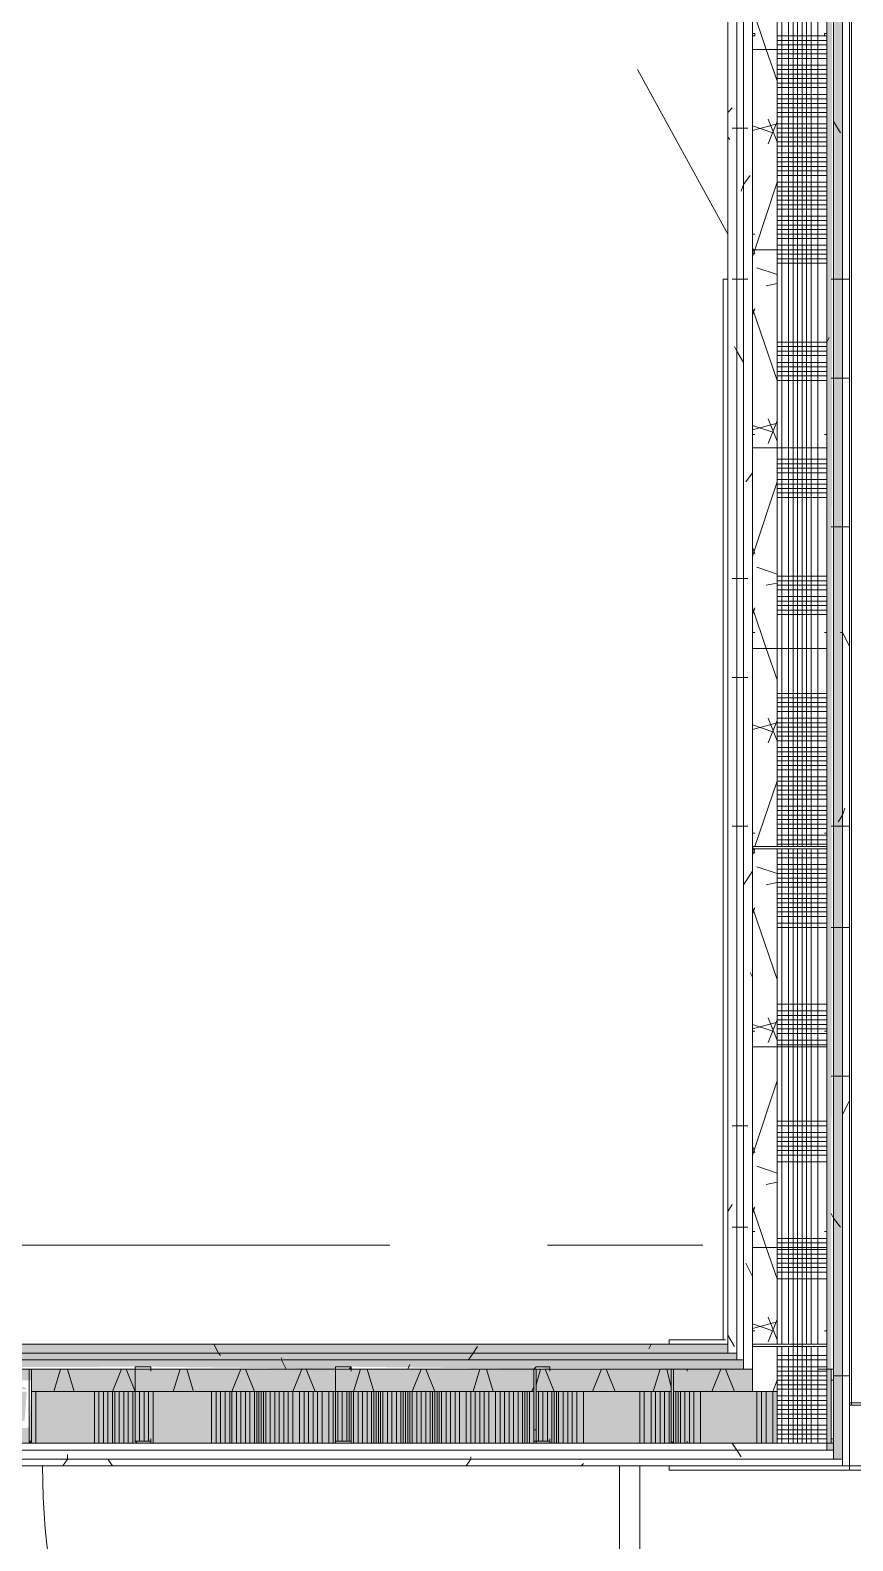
# Model space of a CAD drawing. Header units: metres. Extents: x -2 to 237, y -8 to 52.
# Drawn here: x 42.29 to 43.962, y 22.396 to 25.469 of the extents above; entities that cross this region are included whole.
import ezdxf

# ---------------------------------------------------------------- set-up
doc = ezdxf.new("R2010")
doc.units = ezdxf.units.M
doc.layers.add('PDF_Geometry', color=7, linetype='Continuous', lineweight=0, true_color=0xaaaaaa)
doc.layers.add('PDF_Solid Fills', color=7, linetype='Continuous', lineweight=0, true_color=0xffffff)

msp = doc.modelspace()

# ---------------------------------------------------------------- hatches: boundary and pattern name
at = {"layer": 'PDF_Solid Fills', "lineweight": 0, "transparency": 33554559}
for points in [[(43.928, 31.0886), (43.9234, 22.5851), (43.9234, 22.5622), (43.9417, 22.5622), (43.9417, 31.0886)], [(43.9234, 22.5805), (43.9234, 22.5989), (43.9188, 22.6034), (43.9234, 31.0657), (43.9097, 31.0657), (43.9097, 22.5805)], [(43.7585, 22.6996), (43.7585, 22.7454), (39.8595, 22.7454), (39.8595, 22.6996), (42.2832, 22.7042), (42.2786, 22.7088), (42.2374, 22.7088), (42.2374, 22.7226), (42.2924, 22.7226), (42.2924, 22.6996)], [(43.7585, 22.6996), (43.7585, 22.7454), (39.8595, 22.7454), (39.8595, 22.6996), (42.2832, 22.7042), (42.2786, 22.7088), (42.2374, 22.7088), (42.2374, 22.7226), (42.2924, 22.7226), (42.2924, 22.6996), (43.5935, 22.7042), (43.5981, 22.7042)], [(40.4733, 22.7455), (42.5077, 22.75), (42.5352, 22.75), (42.9101, 22.7455), (42.9109, 22.7455), (42.9109, 22.75), (42.9429, 22.75), (43.3178, 22.7455), (43.3186, 22.7455), (43.3186, 22.75), (43.3462, 22.75), (43.7393, 22.7455), (43.7402, 22.7455), (43.7402, 22.7638), (40.4689, 22.7638), (40.4689, 22.7455)], [(42.2786, 22.6401), (42.2832, 22.6996), (39.8595, 22.6996), (39.8595, 22.5943), (43.8089, 22.5943), (43.8089, 22.6996), (42.2924, 22.6996), (42.2878, 22.6263), (42.2374, 22.6217), (42.2374, 22.6355)], [(42.2786, 22.6401), (42.2832, 22.6996), (39.8595, 22.6996), (39.8595, 22.5943), (39.869, 22.5943), (42.5077, 22.5989), (42.5352, 22.5989), (43.8044, 22.5943), (43.8089, 22.5943), (43.8089, 22.6996), (42.2924, 22.6996), (42.2878, 22.6263), (42.2374, 22.6217), (42.2374, 22.6355)]]:
    msp.add_hatch(color=256, dxfattribs=at).paths.add_polyline_path(points)
h = msp.add_hatch(color=256, dxfattribs=at)
h.paths.add_polyline_path([(40.2811, 22.7775), (40.2811, 22.7958), (39.8595, 22.7958), (39.8595, 22.7775)])
h.paths.add_polyline_path([(40.4964, 22.7958), (40.4964, 22.7775), (43.7081, 22.7775), (43.7081, 22.7958)])
h = msp.add_hatch(color=256, dxfattribs=at)
h.paths.add_polyline_path([(40.2993, 22.7638), (40.2993, 22.7775), (39.8595, 22.7775), (39.8595, 22.7638)])
h.paths.add_polyline_path([(40.4826, 22.7638), (43.7264, 22.7638), (43.7264, 22.7775), (40.4826, 22.7775)])
h = msp.add_hatch(color=256, dxfattribs=at)
h.paths.add_polyline_path([(40.3131, 22.7455), (40.3131, 22.7638), (39.8595, 22.7638), (39.8595, 22.7455)])
h.paths.add_polyline_path([(40.4689, 22.7638), (40.4689, 22.7455), (40.4733, 22.7455), (42.5077, 22.75), (42.5352, 22.75), (42.9101, 22.7455), (42.9109, 22.7455), (42.9109, 22.75), (42.9429, 22.75), (43.7385, 22.7455), (43.7401, 22.7455), (43.7401, 22.7638)])
h = msp.add_hatch(color=256, dxfattribs=at)
h.paths.add_polyline_path([(43.3186, 22.75), (43.3461, 22.7455), (43.3461, 22.75)])
h.paths.add_polyline_path([(43.3461, 22.5989), (43.3186, 22.5989), (43.3461, 22.5943)])
h.paths.add_polyline_path([(43.3186, 22.7088), (43.314, 22.7088), (43.314, 22.5989)])

# ---------------------------------------------------------------- linework, layer by layer
at = {"layer": 'PDF_Geometry', "lineweight": 0}
for points in [[(39.8595, 22.5485), (43.7081, 22.5485), (43.9555, 22.5485), (43.9555, 31.0886), (43.9601, 31.0886), (43.9601, 32.5547), (43.9601, 32.738), (43.5248, 32.738), (43.5248, 32.5547), (43.7722, 32.5547), (43.7722, 31.0886), (43.7081, 31.0886), (43.4973, 31.0886), (43.4973, 30.8916), (43.7081, 30.8916), (43.7081, 22.7958), (40.5147, 22.7958), (40.5147, 25.5448), (40.3131, 25.5448), (40.2673, 25.5448)], [(42.2648, 22.5485), (43.5889, 22.5485), (43.9555, 22.5485), (43.9555, 31.0657), (43.9555, 31.0886), (43.9555, 27.6936), (43.9555, 31.0886), (43.9555, 27.6936), (43.9555, 31.0886), (43.9555, 32.5547), (43.9555, 32.7197), (43.9555, 32.7334), (43.9555, 32.738), (43.9601, 32.738), (43.9601, 32.7334), (43.9555, 32.7334), (43.5248, 32.7334), (42.8146, 32.7334), (42.8146, 32.7197)], [(43.5248, 32.7197), (43.5248, 32.7059), (43.7768, 32.7059), (43.928, 32.7059), (43.928, 32.6555), (43.928, 32.5547), (43.928, 32.0828), (43.928, 32.7059), (43.9418, 32.7059), (43.9418, 31.0886), (43.928, 31.0886), (43.9418, 31.0886), (43.9418, 31.0657), (43.9418, 22.5622), (43.9234, 22.5622), (43.7081, 22.5622), (39.8595, 22.5622)], [(43.5248, 32.6555), (43.5248, 32.7059), (42.8146, 32.7059), (42.8146, 32.7197), (43.5248, 32.7197), (43.7768, 32.7197), (43.9418, 32.7197), (43.9418, 32.7059), (43.9418, 32.5547), (43.9418, 31.0886), (43.9418, 22.5622), (43.9234, 22.5622), (43.9234, 31.0519), (43.9234, 22.5805), (43.9097, 22.5805), (43.7081, 22.5805), (39.8595, 22.5805)], [(43.7768, 31.0886), (43.4973, 31.0886), (43.4973, 31.0657), (43.7722, 31.0657), (43.9097, 31.0657), (43.9097, 31.084), (43.9097, 31.0886), (43.9097, 31.084), (43.9097, 22.7454), (43.9097, 22.5943), (43.9097, 22.5805), (43.9234, 22.5805), (43.9234, 31.0519)], [(43.9555, 22.5485), (43.9555, 31.0886), (43.9555, 22.5485)], [(43.8776, 31.0657), (43.9097, 31.0657), (43.9097, 22.7454), (43.9097, 22.5943), (43.8089, 22.5943), (43.7081, 22.5943), (39.8595, 22.5943)], [(43.8089, 22.7913), (43.8089, 22.5943), (43.9097, 22.5943), (43.9097, 22.7454), (43.9097, 31.0657)], [(43.7585, 30.9878), (43.7585, 22.6996), (43.8089, 22.6996), (43.8089, 22.7913), (43.8089, 22.6996), (43.7585, 22.6996), (43.7081, 22.6996), (43.5981, 22.6996), (43.7585, 22.6996), (43.7585, 22.7454), (39.8595, 22.7454)], [(43.7402, 30.9236), (43.7402, 22.7638), (43.7264, 22.7638), (43.7081, 22.7638), (40.4826, 22.7638), (40.4826, 22.7775), (40.4826, 22.7958), (40.4826, 25.5448), (40.4826, 30.8916)], [(43.7585, 22.7454), (43.7585, 30.9374)], [(43.7264, 30.9054), (43.7264, 22.7775), (43.7081, 22.7775), (40.4964, 22.7775), (40.4964, 22.7958), (40.4964, 25.5448), (40.4964, 30.8916)], [(43.7081, 22.7958), (43.7081, 30.8916)], [(43.7081, 30.8916), (43.7081, 22.7958), (43.7081, 30.8916)], [(43.9601, 22.6721), (43.9601, 27.5928), (43.9601, 22.6721), (43.9601, 27.5928), (43.9601, 22.6721), (44.629, 22.6721), (43.9555, 22.6721), (44.629, 22.6721), (44.6336, 22.6721), (44.6336, 22.6767), (43.9555, 22.6767)], [(43.8089, 25.8335), (43.8089, 25.4303), (43.8089, 25.0225), (43.8089, 24.6193), (43.8089, 24.2115), (43.8089, 23.8084)], [(43.7081, 25.0546), (43.5248, 25.3891)], [(43.699, 24.963), (43.699, 22.805)], [(43.7081, 24.963), (43.7081, 22.7958), (43.7081, 24.963), (43.7036, 24.963), (43.699, 24.963), (43.7036, 24.963), (43.7081, 24.963), (43.7081, 22.7958)], [(43.699, 22.805), (43.699, 24.963)], [(43.7081, 22.7958), (43.7081, 24.963)], [(43.8089, 23.8038), (43.8089, 23.4006), (43.8089, 22.9929), (43.8089, 22.7958)], [(39.8595, 22.5943), (39.7679, 22.5943), (39.7679, 22.7454), (39.7679, 23.2815), (39.9512, 23.2815), (39.8595, 23.2815), (39.8595, 23.1899), (39.8595, 22.5485), (39.7495, 22.5485), (39.7495, 23.2998), (39.7541, 23.2998), (39.7541, 22.5485), (39.7679, 22.5485), (39.7679, 22.5943), (39.7679, 22.7454), (39.7679, 23.2998), (39.7541, 23.2998), (39.7541, 22.5485), (39.7495, 22.5485), (39.8595, 22.5485), (43.9555, 22.5485), (39.8595, 22.5485), (43.7081, 22.5485)], [(52.5644, 22.6721), (52.5644, 22.5485), (53.0867, 22.5485), (53.0867, 22.5622), (53.0684, 22.5622), (53.0867, 22.5622), (53.0867, 22.6538), (53.0867, 22.6721), (53.0867, 22.5485), (52.4086, 22.5485), (43.9555, 22.5485), (43.9555, 22.6721), (48.9083, 22.6721), (48.9083, 23.3227), (48.9083, 22.6721), (48.9083, 23.3227), (48.9083, 22.6721), (49.0136, 22.6721)], [(43.0209, 22.9975), (41.7517, 22.9975)], [(43.6577, 22.9975), (43.3416, 22.9975)], [(43.5889, 22.805), (43.5889, 22.805)], [(43.5889, 22.8004), (43.5889, 22.805)], [(43.5889, 22.805), (43.699, 22.805)], [(43.5889, 22.805), (43.5889, 22.805)], [(43.5889, 22.805), (43.699, 22.805)], [(43.5889, 22.805), (43.5889, 22.8004)], [(40.5102, 22.7958), (43.7081, 22.7958)], [(43.7081, 22.7958), (40.5102, 22.7958), (43.7081, 22.7958)], [(42.2648, 22.7958), (43.5889, 22.7958)], [(43.5889, 22.8004), (43.5889, 22.7958)], [(43.5889, 22.8004), (43.5889, 22.7958)], [(43.7081, 22.7958), (43.5889, 22.7958)], [(43.5889, 22.7958), (43.5889, 22.7958)], [(43.5889, 22.7958), (43.7081, 22.7958)], [(43.5889, 22.7958), (43.5889, 22.7958)], [(43.5889, 22.7958), (43.7081, 22.7958)], [(43.5889, 22.7958), (43.5889, 22.7958)], [(43.7081, 22.7958), (43.5889, 22.7958)], [(43.5889, 22.7958), (43.7081, 22.7958)], [(43.7081, 22.7958), (43.5889, 22.7958)], [(43.5889, 22.7958), (43.5889, 22.7958)], [(43.5889, 22.7958), (43.7081, 22.7958)], [(43.5889, 22.7958), (43.5889, 22.7958)], [(43.5889, 22.7958), (43.7081, 22.7958)], [(43.5889, 22.7958), (43.5889, 22.7958)], [(43.7081, 22.7958), (43.7081, 22.7958)], [(40.4643, 22.7454), (43.7081, 22.7454)], [(42.9109, 22.7454), (42.9109, 22.7454)], [(43.3186, 22.7454), (43.3186, 22.7454)], [(43.5981, 22.7454), (43.5981, 22.7454)], [(43.7585, 22.7454), (43.7402, 22.7454), (43.7081, 22.7454)], [(43.9188, 22.7454), (43.9188, 22.7454)], [(42.5352, 22.7409), (42.5352, 22.7409)], [(42.9429, 22.7409), (42.9429, 22.7409)], [(43.3462, 22.7409), (43.3462, 22.7409)], [(43.6256, 22.7409), (43.6256, 22.7409)], [(43.8914, 22.7409), (43.8914, 22.7409)], [(42.1183, 22.6996), (41.715, 22.6996), (41.3073, 22.6996), (40.9041, 22.6996), (40.4964, 22.6996), (40.0932, 22.6996), (39.8595, 22.6996), (39.8595, 22.5943), (43.8089, 22.5943), (43.8089, 22.6996), (43.5981, 22.6996)], [(43.314, 22.6996), (42.9109, 22.6996), (42.5031, 22.6996), (42.2924, 22.6996)], [(43.5935, 22.6996), (43.3186, 22.6996)], [(42.5352, 22.6034), (42.5352, 22.6034)], [(42.9109, 22.5989), (42.9109, 22.5989)], [(42.9429, 22.6034), (42.9429, 22.6034)], [(43.3186, 22.5989), (43.3186, 22.5989)], [(43.3462, 22.6034), (43.3462, 22.6034)], [(43.6256, 22.5989), (43.6256, 22.5989)], [(43.8914, 22.5989), (43.8914, 22.5989)], [(43.5294, 22.0033), (43.5294, 22.5485), (43.4882, 22.5485), (43.4882, 22.0033)], [(43.5889, 22.5485), (43.5889, 22.5393), (43.9555, 22.5393), (43.9555, 22.5485), (43.9418, 22.5485), (43.7081, 22.5485), (43.9418, 22.5485)], [(43.9418, 22.5485), (43.9418, 22.5485)], [(44.6381, 22.5485), (44.6381, 22.5393), (43.9555, 22.5393), (43.9555, 22.5485), (44.6153, 22.5485)], [(43.9555, 22.5485), (43.9555, 22.5485)]]:
    msp.add_lwpolyline(points, dxfattribs=at)
for points in [[(43.9555, 31.0886), (43.9418, 31.0886), (43.9418, 22.5485), (43.9555, 22.5485)], [(43.7402, 22.7638), (43.7402, 30.9236), (43.7264, 30.9236), (43.7264, 22.7638)], [(43.7585, 22.7454), (43.7585, 30.9374), (43.7402, 30.9374), (43.7402, 22.7454)], [(43.7264, 22.7775), (43.7264, 30.9054), (43.7081, 30.9054), (43.7081, 22.7775)], [(43.9555, 22.7088), (43.9555, 27.5928), (43.9555, 22.6721), (43.9555, 27.5928)], [(43.8089, 25.8335), (43.8089, 25.4303), (43.8089, 25.0225), (43.8089, 24.6193), (43.8089, 24.2115), (43.8089, 23.8084), (43.8089, 24.2115), (43.8089, 24.6193), (43.8089, 25.0225), (43.8089, 25.4303)], [(43.7585, 25.4624), (43.7585, 25.4303), (43.9097, 25.4303), (43.9097, 25.4624), (43.9051, 25.4624), (43.9051, 25.4578), (43.9097, 25.4578), (43.9097, 25.4303), (43.7585, 25.4303), (43.7585, 25.4578), (43.7631, 25.4578), (43.7631, 25.4624)], [(43.7585, 25.0546), (43.7585, 25.0271), (43.7585, 25.0225), (43.9097, 25.0225), (43.9097, 25.0271), (43.9097, 25.0546), (43.9051, 25.0546), (43.9097, 25.0546), (43.9097, 25.0271), (43.9097, 25.0225), (43.7585, 25.0225), (43.7585, 25.0271), (43.7585, 25.0546), (43.7631, 25.0546)], [(43.699, 24.963), (43.699, 22.805)], [(43.7081, 24.963), (43.7081, 22.7958), (43.7081, 24.963), (43.7036, 24.963), (43.699, 24.963), (43.7036, 24.963), (43.7081, 24.963), (43.7081, 22.7958)], [(43.7585, 24.6469), (43.7585, 24.6193), (43.9097, 24.6193), (43.9097, 24.6469), (43.9051, 24.6469), (43.9097, 24.6469), (43.9097, 24.6193), (43.7585, 24.6193), (43.7585, 24.6469), (43.7631, 24.6469)], [(43.7585, 24.2437), (43.7585, 24.2115), (43.9097, 24.2115), (43.9097, 24.2437), (43.9051, 24.2437), (43.9097, 24.2437), (43.9097, 24.2115), (43.7585, 24.2115), (43.7585, 24.2437), (43.7631, 24.2437)], [(43.7585, 23.8359), (43.7585, 23.8084), (43.7585, 23.8038), (43.9097, 23.8038), (43.9097, 23.8084), (43.9097, 23.8359), (43.9051, 23.8359), (43.9097, 23.8359), (43.9097, 23.8084), (43.7585, 23.8084), (43.7585, 23.8359), (43.7631, 23.8359)], [(43.8089, 23.8038), (43.8089, 23.4006), (43.8089, 22.9929), (43.8089, 22.7958), (43.8089, 22.9929), (43.8089, 23.4006)], [(43.7585, 23.4327), (43.7585, 23.4006), (43.9097, 23.4006), (43.9097, 23.4327), (43.9051, 23.4327), (43.9097, 23.4327), (43.9097, 23.4006), (43.7585, 23.4006), (43.7585, 23.4327), (43.7631, 23.4327)], [(43.7585, 23.0249), (43.7585, 22.9975), (43.7585, 22.9929), (43.9097, 22.9929), (43.9097, 22.9975), (43.9097, 23.0249), (43.9051, 23.0249), (43.9097, 23.0249), (43.9097, 22.9975), (43.9097, 22.9929), (43.7585, 22.9929), (43.7585, 22.9975), (43.7585, 23.0249), (43.7631, 23.0249)], [(43.5889, 22.805), (43.7036, 22.805), (43.5889, 22.805), (43.5889, 22.8004)], [(43.699, 22.805), (43.5889, 22.805)], [(43.7585, 22.8234), (43.7585, 22.7958), (43.7585, 22.7913), (43.9097, 22.7913), (43.9097, 22.7958), (43.9097, 22.8234), (43.9051, 22.8234), (43.9097, 22.8234), (43.9097, 22.7958), (43.7585, 22.7958), (43.7585, 22.8234), (43.7631, 22.8234)], [(40.4826, 22.7638), (43.7264, 22.7638), (43.7264, 22.7775), (40.4826, 22.7775)], [(40.4964, 22.7775), (43.7081, 22.7775), (43.7081, 22.7958), (40.4964, 22.7958)], [(43.7081, 22.7958), (43.5889, 22.7958)], [(40.4643, 22.7454), (43.7402, 22.7454), (43.7402, 22.7638), (40.4643, 22.7638)], [(42.2603, 22.5943), (42.2878, 22.5943), (42.2924, 22.5989), (42.2924, 22.7454), (42.2878, 22.7454), (42.2603, 22.7454), (42.2603, 22.7409), (42.2603, 22.7454), (42.2878, 22.7454), (42.2878, 22.5989), (42.2878, 22.5943), (42.2603, 22.5943), (42.2603, 22.5989)], [(42.5077, 22.5943), (42.5031, 22.5989), (42.5031, 22.7454), (42.5031, 22.75), (42.5077, 22.75), (42.5352, 22.75), (42.5352, 22.7409), (42.5352, 22.7454), (42.5077, 22.7454), (42.5031, 22.7454), (42.5031, 22.5989), (42.5077, 22.5989), (42.5352, 22.5989), (42.5352, 22.6034), (42.5352, 22.5943)], [(42.9109, 22.5943), (42.9109, 22.5989), (42.9109, 22.7454), (42.9109, 22.75), (42.9429, 22.75), (42.9429, 22.7409), (42.9429, 22.7454), (42.9109, 22.7454), (42.9109, 22.5989), (42.9429, 22.5989), (42.9429, 22.6034), (42.9429, 22.5943)], [(43.3186, 22.5943), (43.3186, 22.5989), (43.314, 22.5989), (43.314, 22.7454), (43.3186, 22.75), (43.3462, 22.75), (43.3462, 22.7409), (43.3462, 22.7454), (43.3186, 22.7454), (43.3186, 22.5989), (43.3462, 22.5989), (43.3462, 22.6034), (43.3462, 22.5943)], [(43.5981, 22.5943), (43.5935, 22.5989), (43.5935, 22.7454), (43.5981, 22.7454), (43.6256, 22.7454), (43.6256, 22.7409), (43.6256, 22.7454), (43.5981, 22.7454), (43.5981, 22.5989), (43.5981, 22.5943), (43.6256, 22.5943)], [(43.8914, 22.7409), (43.8914, 22.7454)], [(43.9188, 22.7454), (43.9234, 22.7454), (43.9234, 22.5989), (43.9234, 22.5943), (43.9188, 22.5943), (43.8914, 22.5943), (43.8914, 22.5989), (43.8914, 22.5943), (43.9188, 22.5943), (43.9188, 22.5989), (43.9188, 22.7454), (43.8914, 22.7454)], [(43.314, 22.6996), (42.9109, 22.6996), (42.5031, 22.6996), (42.2924, 22.6996), (42.5031, 22.6996), (42.9109, 22.6996)], [(43.5935, 22.6996), (43.3186, 22.6996)], [(43.9097, 22.5943), (39.8595, 22.5943), (39.8595, 22.5805), (43.9097, 22.5805)], [(43.6256, 22.5989), (43.6256, 22.5943)], [(39.8595, 22.5622), (43.9234, 22.5622), (43.9234, 22.5805), (39.8595, 22.5805)], [(43.9418, 22.5622), (39.8595, 22.5622), (39.8595, 22.5485), (43.9418, 22.5485)], [(43.5889, 22.5393), (43.5889, 22.5485), (43.9555, 22.5485), (43.9555, 22.5393)]]:
    msp.add_lwpolyline(points, close=True, dxfattribs=at)
at = {"layer": 'PDF_Geometry', "color": 254, "lineweight": 0, "true_color": 0xd4d4d4}
for points in [[(43.841, 23.8084), (43.841, 24.2115), (43.841, 24.6193), (43.841, 25.0225), (43.841, 25.3341), (43.841, 25.4303), (43.841, 25.8335), (43.841, 26.2412), (43.841, 26.6444)], [(43.8501, 23.8084), (43.8501, 24.2115), (43.8501, 24.6193), (43.8501, 25.0225), (43.8501, 25.3341), (43.8501, 25.4303), (43.8501, 25.8335), (43.8501, 26.2412), (43.8501, 26.6444)], [(43.8593, 23.8084), (43.8593, 24.2115), (43.8593, 24.6193), (43.8593, 25.0225), (43.8593, 25.3341), (43.8593, 25.4303), (43.8593, 25.8335), (43.8593, 26.2412), (43.8593, 26.6444)], [(43.8684, 23.8084), (43.8684, 24.2115), (43.8684, 24.6193), (43.8684, 25.0225), (43.8684, 25.3341), (43.8684, 25.4303), (43.8684, 25.8335), (43.8684, 26.2412), (43.8684, 26.6444)], [(43.8776, 23.8084), (43.8776, 24.2115), (43.8776, 24.6193), (43.8776, 25.0225), (43.8776, 25.3341), (43.8776, 25.4303), (43.8776, 25.8335), (43.8776, 26.2412), (43.8776, 26.6444)], [(43.8914, 23.8084), (43.8914, 24.2115), (43.8914, 24.6193), (43.8914, 25.0225), (43.8914, 25.3341), (43.8914, 25.4303), (43.8914, 25.8335), (43.8914, 26.2412), (43.8914, 26.6444)], [(43.8089, 23.8084), (43.8089, 24.2115), (43.8089, 24.6193), (43.8089, 25.0225), (43.8089, 25.3341), (43.8089, 25.4303), (43.8089, 25.8335)], [(43.818, 23.8084), (43.818, 24.2115), (43.818, 24.6193), (43.818, 25.0225), (43.818, 25.3341), (43.818, 25.4303), (43.818, 25.8335)], [(43.8318, 23.8084), (43.8318, 24.2115), (43.8318, 24.6193), (43.8318, 25.0225), (43.8318, 25.3341), (43.8318, 25.4303), (43.8318, 25.8335)], [(43.8089, 25.4578), (43.9097, 25.4578)], [(43.8089, 25.4486), (43.9097, 25.4486)], [(43.8089, 25.4394), (43.9097, 25.4394)], [(43.8089, 25.4303), (43.9097, 25.4303)], [(43.8089, 25.4211), (43.9097, 25.4211)], [(43.8089, 25.4119), (43.9097, 25.4119)], [(43.8089, 25.3982), (43.9097, 25.3982)], [(43.8089, 25.3891), (43.9097, 25.3891)], [(43.8089, 25.3799), (43.9097, 25.3799)], [(43.8089, 25.3707), (43.9097, 25.3707)], [(43.8089, 25.3615), (43.9097, 25.3615)], [(43.8089, 25.3524), (43.9097, 25.3524)], [(43.8089, 25.3387), (43.9097, 25.3387)], [(43.8089, 25.3295), (43.9097, 25.3295)], [(43.8089, 25.3203), (43.9097, 25.3203)], [(43.8089, 25.3111), (43.9097, 25.3111)], [(43.8089, 25.302), (43.9097, 25.302)], [(43.8089, 25.2929), (43.9097, 25.2929)], [(43.8089, 25.2791), (43.9097, 25.2791)], [(43.8089, 25.2699), (43.9097, 25.2699)], [(43.8089, 25.2607), (43.9097, 25.2607)], [(43.8089, 25.2516), (43.9097, 25.2516)], [(43.8089, 25.2424), (43.9097, 25.2424)], [(43.8089, 25.2333), (43.9097, 25.2333)], [(43.8089, 25.2195), (43.9097, 25.2195)], [(43.8089, 25.2104), (43.9097, 25.2104)], [(43.8089, 25.2012), (43.9097, 25.2012)], [(43.8089, 25.1921), (43.9097, 25.1921)], [(43.8089, 25.1829), (43.9097, 25.1829)], [(43.8089, 25.1737), (43.9097, 25.1737)], [(43.8089, 25.16), (43.9097, 25.16)], [(43.8089, 25.1508), (43.9097, 25.1508)], [(43.8089, 25.1416), (43.9097, 25.1416)], [(43.8089, 25.1325), (43.9097, 25.1325)], [(43.8089, 25.1233), (43.9097, 25.1233)], [(43.8089, 25.1142), (43.9097, 25.1142)], [(43.8089, 25.105), (43.9097, 25.105)], [(43.8089, 25.0912), (43.9097, 25.0912)], [(43.8089, 25.0821), (43.9097, 25.0821)], [(43.8089, 25.0729), (43.9097, 25.0729)], [(43.8089, 25.0638), (43.9097, 25.0638)], [(43.8089, 25.0546), (43.9097, 25.0546)], [(43.8089, 25.0454), (43.9097, 25.0454)], [(43.8089, 25.0317), (43.9097, 25.0317)], [(43.8089, 25.0134), (43.9097, 25.0134)], [(43.8089, 25.0042), (43.9097, 25.0042)], [(43.8089, 24.995), (43.9097, 24.995)], [(43.8089, 24.8347), (43.9097, 24.8347)], [(43.8089, 24.8255), (43.9097, 24.8255)], [(43.8089, 24.8163), (43.9097, 24.8163)], [(43.8089, 24.8072), (43.9097, 24.8072)], [(43.8089, 24.7935), (43.9097, 24.7935)], [(43.8089, 24.7843), (43.9097, 24.7843)], [(43.8089, 24.7751), (43.9097, 24.7751)], [(43.8089, 24.7659), (43.9097, 24.7659)], [(43.8089, 24.7568), (43.9097, 24.7568)], [(43.8089, 24.5964), (43.9097, 24.5964)], [(43.8089, 24.5872), (43.9097, 24.5872)], [(43.8089, 24.5781), (43.9097, 24.5781)], [(43.8089, 24.5689), (43.9097, 24.5689)], [(43.8089, 24.5552), (43.9097, 24.5552)], [(43.8089, 24.546), (43.9097, 24.546)], [(43.8089, 24.5368), (43.9097, 24.5368)], [(43.8089, 24.5277), (43.9097, 24.5277)], [(43.8089, 24.5186), (43.9097, 24.5186)], [(43.8089, 24.3582), (43.9097, 24.3582)], [(43.8089, 24.349), (43.9097, 24.349)], [(43.8089, 24.3399), (43.9097, 24.3399)], [(43.8089, 24.3307), (43.9097, 24.3307)], [(43.8089, 24.3169), (43.9097, 24.3169)], [(43.8089, 24.3078), (43.9097, 24.3078)], [(43.8089, 24.2986), (43.9097, 24.2986)], [(43.8089, 24.2895), (43.9097, 24.2895)], [(43.8089, 24.2803), (43.9097, 24.2803)], [(43.8089, 24.1108), (43.9097, 24.1108)], [(43.8089, 24.1017), (43.9097, 24.1017)], [(43.8089, 24.0925), (43.9097, 24.0925)], [(43.8089, 24.0833), (43.9097, 24.0833)], [(43.8089, 24.0695), (43.9097, 24.0695)], [(43.8089, 24.0604), (43.9097, 24.0604)], [(43.8089, 24.0512), (43.9097, 24.0512)], [(43.8089, 24.042), (43.9097, 24.042)], [(43.8089, 24.0329), (43.9097, 24.0329)], [(43.8089, 24.0237), (43.9097, 24.0237)], [(43.8089, 24.01), (43.9097, 24.01)], [(43.8089, 24.0008), (43.9097, 24.0008)], [(43.8089, 23.9916), (43.9097, 23.9916)], [(43.8089, 23.9825), (43.9097, 23.9825)], [(43.8089, 23.9733), (43.9097, 23.9733)], [(43.8089, 23.9642), (43.9097, 23.9642)], [(43.8089, 23.9504), (43.9097, 23.9504)], [(43.8089, 23.9412), (43.9097, 23.9412)], [(43.8089, 23.9321), (43.9097, 23.9321)], [(43.8089, 23.923), (43.9097, 23.923)], [(43.8089, 23.9138), (43.9097, 23.9138)], [(43.8089, 23.9046), (43.9097, 23.9046)], [(43.8089, 23.8908), (43.9097, 23.8908)], [(43.8089, 23.8817), (43.9097, 23.8817)], [(43.8089, 23.8725), (43.9097, 23.8725)], [(43.8089, 23.8634), (43.9097, 23.8634)], [(43.8089, 23.8542), (43.9097, 23.8542)], [(43.8089, 23.845), (43.9097, 23.845)], [(43.8089, 23.8313), (43.9097, 23.8313)], [(43.8089, 23.8222), (43.9097, 23.8222)], [(43.8089, 23.813), (43.9097, 23.813)], [(43.8089, 22.7958), (43.8089, 22.9929), (43.8089, 23.4006), (43.8089, 23.8038), (43.9097, 23.8038)], [(43.8089, 23.7946), (43.9097, 23.7946)], [(43.818, 22.7958), (43.818, 22.9929), (43.818, 23.4006), (43.818, 23.8038)], [(43.8318, 22.7958), (43.8318, 22.9929), (43.8318, 23.4006), (43.8318, 23.8038)], [(43.841, 22.5943), (43.841, 22.7913), (43.841, 22.9929), (43.841, 23.4006), (43.841, 23.8038)], [(43.8501, 22.5943), (43.8501, 22.7913), (43.8501, 22.9929), (43.8501, 23.4006), (43.8501, 23.8038)], [(43.8593, 22.5943), (43.8593, 22.7913), (43.8593, 22.9929), (43.8593, 23.4006), (43.8593, 23.8038)], [(43.8684, 22.7958), (43.8684, 22.9929), (43.8684, 23.4006), (43.8684, 23.8038)], [(43.8776, 22.7958), (43.8776, 22.9929), (43.8776, 23.4006), (43.8776, 23.8038)], [(43.8914, 22.7958), (43.8914, 22.9929), (43.8914, 23.4006), (43.8914, 23.8038)], [(43.8089, 23.7855), (43.9097, 23.7855)], [(43.8089, 23.7717), (43.9097, 23.7717)], [(43.8089, 23.7625), (43.9097, 23.7625)], [(43.8089, 23.7534), (43.9097, 23.7534)], [(43.8089, 23.7443), (43.9097, 23.7443)], [(43.8089, 23.7351), (43.9097, 23.7351)], [(43.8089, 23.7259), (43.9097, 23.7259)], [(43.8089, 23.7121), (43.9097, 23.7121)], [(43.8089, 23.703), (43.9097, 23.703)], [(43.8089, 23.6939), (43.9097, 23.6939)], [(43.8089, 23.6847), (43.9097, 23.6847)], [(43.8089, 23.6755), (43.9097, 23.6755)], [(43.8089, 23.6663), (43.9097, 23.6663)], [(43.8089, 23.6526), (43.9097, 23.6526)], [(43.8089, 23.6435), (43.9097, 23.6435)], [(43.8089, 23.4876), (43.9097, 23.4876)], [(43.8089, 23.4739), (43.9097, 23.4739)], [(43.8089, 23.4648), (43.9097, 23.4648)], [(43.8089, 23.4556), (43.9097, 23.4556)], [(43.8089, 23.4464), (43.9097, 23.4464)], [(43.8089, 23.4372), (43.9097, 23.4372)], [(43.8089, 23.4281), (43.9097, 23.4281)], [(43.8089, 23.4144), (43.9097, 23.4144)], [(43.8089, 23.4052), (43.9097, 23.4052)], [(43.8089, 23.2494), (43.9097, 23.2494)], [(43.8089, 23.2403), (43.9097, 23.2403)], [(43.8089, 23.2265), (43.9097, 23.2265)], [(43.8089, 23.2173), (43.9097, 23.2173)], [(43.8089, 23.2082), (43.9097, 23.2082)], [(43.8089, 23.199), (43.9097, 23.199)], [(43.8089, 23.1899), (43.9097, 23.1899)], [(43.8089, 23.1807), (43.9097, 23.1807)], [(43.8089, 23.1669), (43.9097, 23.1669)], [(43.8089, 23.0112), (43.9097, 23.0112)], [(43.8089, 23.0021), (43.9097, 23.0021)], [(43.8089, 22.9883), (43.9097, 22.9883)], [(43.8089, 22.9791), (43.9097, 22.9791)], [(43.8089, 22.97), (43.9097, 22.97)], [(43.8089, 22.9608), (43.9097, 22.9608)], [(43.8089, 22.9516), (43.9097, 22.9516)], [(43.8089, 22.9424), (43.9097, 22.9424)], [(43.8089, 22.9287), (43.9097, 22.9287)], [(43.8089, 22.5943), (43.8089, 22.7913)], [(43.818, 22.5943), (43.818, 22.7913)], [(43.8318, 22.5943), (43.8318, 22.7913)], [(43.8684, 22.5943), (43.8684, 22.7913)], [(43.8776, 22.5943), (43.8776, 22.7913)], [(43.8914, 22.5943), (43.8914, 22.7913)], [(43.8089, 22.7638), (43.9097, 22.7638)], [(43.8089, 22.75), (43.9097, 22.75)], [(43.8089, 22.7409), (43.9097, 22.7409)], [(43.8089, 22.7317), (43.9097, 22.7317)], [(43.8089, 22.7226), (43.9097, 22.7226)], [(43.8089, 22.7134), (43.9097, 22.7134)], [(42.2924, 22.5943), (42.2924, 22.6996)], [(42.3015, 22.5943), (42.3015, 22.6996)], [(42.4207, 22.6996), (42.4207, 22.5943)], [(42.4298, 22.6996), (42.4298, 22.5943)], [(42.439, 22.6996), (42.439, 22.5943)], [(42.4481, 22.6996), (42.4481, 22.5943)], [(42.4573, 22.6996), (42.4573, 22.5943)], [(42.4619, 22.5943), (42.4619, 22.6996)], [(42.5123, 22.5989), (42.5123, 22.6996)], [(42.5215, 22.5989), (42.5215, 22.6996)], [(42.5306, 22.5989), (42.5306, 22.6996)], [(42.5397, 22.5943), (42.5397, 22.6996)], [(42.6589, 22.6996), (42.6589, 22.5943)], [(42.668, 22.6996), (42.668, 22.5943)], [(42.6772, 22.6996), (42.6772, 22.5943)], [(42.6864, 22.6996), (42.6864, 22.5943)], [(42.6956, 22.6996), (42.6956, 22.5943)], [(42.7002, 22.5943), (42.7002, 22.6996)], [(42.746, 22.6996), (42.746, 22.5943)], [(42.7506, 22.5943), (42.7506, 22.6996)], [(42.7551, 22.6996), (42.7551, 22.5943)], [(42.7597, 22.5943), (42.7597, 22.6996)], [(42.7642, 22.6996), (42.7642, 22.5943)], [(42.7688, 22.5943), (42.7688, 22.6996)], [(42.7872, 22.6996), (42.7872, 22.5943)], [(42.7964, 22.6996), (42.7964, 22.5943)], [(42.8055, 22.6996), (42.8055, 22.5943)], [(42.8146, 22.6996), (42.8146, 22.5943)], [(42.8238, 22.6996), (42.8238, 22.5943)], [(42.8376, 22.6996), (42.8376, 22.5943)], [(42.8467, 22.6996), (42.8467, 22.5943)], [(42.8559, 22.6996), (42.8559, 22.5943)], [(42.8651, 22.6996), (42.8651, 22.5943)], [(42.8743, 22.6996), (42.8743, 22.5943)], [(42.8834, 22.6996), (42.8834, 22.5943)], [(42.8971, 22.6996), (42.8971, 22.5943)], [(42.9063, 22.6996), (42.9063, 22.5943)], [(42.9155, 22.6996), (42.9155, 22.5989)], [(42.9246, 22.6996), (42.9246, 22.5989)], [(42.9338, 22.6996), (42.9338, 22.5989)], [(42.9429, 22.6996), (42.9429, 22.5943)], [(42.9475, 22.5943), (42.9475, 22.6996)], [(42.9842, 22.6996), (42.9842, 22.5943)], [(42.9888, 22.5943), (42.9888, 22.6996)], [(42.9933, 22.6996), (42.9933, 22.5943)], [(42.9979, 22.5943), (42.9979, 22.6996)], [(43.0025, 22.6996), (43.0025, 22.5943)], [(43.0071, 22.5943), (43.0071, 22.6996)], [(43.0437, 22.6996), (43.0437, 22.5943)], [(43.0483, 22.5943), (43.0483, 22.6996)], [(43.0529, 22.6996), (43.0529, 22.5943)], [(43.0575, 22.5943), (43.0575, 22.6996)], [(43.0621, 22.6996), (43.0621, 22.5943)], [(43.0667, 22.5943), (43.0667, 22.6996)], [(43.1033, 22.6996), (43.1033, 22.5943)], [(43.1079, 22.5943), (43.1079, 22.6996)], [(43.1125, 22.6996), (43.1125, 22.5943)], [(43.1171, 22.5943), (43.1171, 22.6996)], [(43.1216, 22.6996), (43.1216, 22.5943)], [(43.1262, 22.5943), (43.1262, 22.6996)], [(43.1354, 22.5943), (43.1354, 22.6996)], [(43.1446, 22.5943), (43.1446, 22.6996)], [(43.1538, 22.5943), (43.1538, 22.6996)], [(43.1629, 22.5943), (43.1629, 22.6996)], [(43.1766, 22.5943), (43.1766, 22.6996)], [(43.1858, 22.5943), (43.1858, 22.6996)], [(43.1949, 22.5943), (43.1949, 22.6996)], [(43.2041, 22.5943), (43.2041, 22.6996)], [(43.2133, 22.5943), (43.2133, 22.6996)], [(43.2224, 22.5943), (43.2224, 22.6996)], [(43.2362, 22.5943), (43.2362, 22.6996)], [(43.2454, 22.5943), (43.2454, 22.6996)], [(43.2545, 22.5943), (43.2545, 22.6996)], [(43.2636, 22.5943), (43.2636, 22.6996)], [(43.2728, 22.5943), (43.2728, 22.6996)], [(43.282, 22.5943), (43.282, 22.6996)], [(43.2912, 22.6996), (43.2912, 22.5943)], [(43.2958, 22.5943), (43.2958, 22.6996)], [(43.3003, 22.6996), (43.3003, 22.5943)], [(43.3049, 22.5943), (43.3049, 22.6996)], [(43.3507, 22.6996), (43.3507, 22.5943)], [(43.3553, 22.5943), (43.3553, 22.6996)], [(43.3599, 22.6996), (43.3599, 22.5943)], [(43.3644, 22.5943), (43.3644, 22.6996)], [(43.3828, 22.5943), (43.3828, 22.6996)], [(43.392, 22.5943), (43.392, 22.6996)], [(43.4011, 22.5943), (43.4011, 22.6996)], [(43.4149, 22.5943), (43.4149, 22.6996)], [(43.5294, 22.6996), (43.5294, 22.5943)], [(43.5385, 22.6996), (43.5385, 22.5943)], [(43.5523, 22.6996), (43.5523, 22.5943)], [(43.5615, 22.6996), (43.5615, 22.5943)], [(43.5889, 22.6996), (43.5889, 22.5943)], [(43.5935, 22.5943), (43.5935, 22.6996)], [(43.5981, 22.6996), (43.5981, 22.5943)], [(43.6027, 22.5943), (43.6027, 22.6996)], [(43.6073, 22.6996), (43.6073, 22.5943)], [(43.6119, 22.5943), (43.6119, 22.6996)], [(43.621, 22.5943), (43.621, 22.6996)], [(43.6302, 22.5943), (43.6302, 22.6996)], [(43.6393, 22.5943), (43.6393, 22.6996)], [(43.6531, 22.5943), (43.6531, 22.6996)], [(43.7676, 22.6996), (43.7676, 22.5943)], [(43.7768, 22.6996), (43.7768, 22.5943)], [(43.786, 22.6996), (43.786, 22.5943)], [(43.7997, 22.6996), (43.7997, 22.5943)], [(43.8089, 22.7042), (43.9097, 22.7042)], [(43.8089, 22.6996), (43.8089, 22.5943), (43.9097, 22.5943)], [(43.8089, 22.6905), (43.9097, 22.6905)], [(43.8089, 22.6813), (43.9097, 22.6813)], [(43.8089, 22.6721), (43.9097, 22.6721)], [(43.8089, 22.6629), (43.9097, 22.6629)], [(43.8089, 22.6538), (43.9097, 22.6538)], [(43.8089, 22.6447), (43.9097, 22.6447)], [(43.8089, 22.6309), (43.9097, 22.6309)], [(43.8089, 22.6217), (43.9097, 22.6217)], [(43.8089, 22.6126), (43.9097, 22.6126)], [(43.8089, 22.6034), (43.9097, 22.6034)]]:
    msp.add_lwpolyline(points, dxfattribs=at)
at = {"layer": 'PDF_Geometry', "color": 254, "lineweight": 0, "true_color": 0xdddddd}
for points in [[(43.7585, 25.5128), (43.786, 25.4303), (43.8089, 25.3661), (43.786, 25.4303)], [(43.8089, 25.2791), (43.7585, 25.2653)], [(43.7585, 25.2745), (43.7997, 25.2607)], [(43.7906, 25.2883), (43.8089, 25.2424)], [(43.8089, 25.2837), (43.7906, 25.2379)], [(43.8089, 25.16), (43.7631, 25.0225), (43.7585, 25.0088), (43.7631, 25.0225)], [(43.7585, 25.0271), (43.7631, 25.0134)], [(43.7676, 24.9858), (43.8089, 24.9721)], [(43.8089, 24.9538), (43.786, 24.9492)], [(43.7585, 24.9034), (43.8089, 24.7568)], [(43.7631, 24.9034), (43.7585, 24.8897)], [(43.8089, 24.6697), (43.7585, 24.656)], [(43.7585, 24.6651), (43.7997, 24.6515)], [(43.7906, 24.6789), (43.8089, 24.6331)], [(43.8089, 24.6743), (43.7906, 24.6285)], [(43.8089, 24.5506), (43.7585, 24.3994)], [(43.7585, 24.4177), (43.7631, 24.404)], [(43.7676, 24.3766), (43.8089, 24.3628)], [(43.8089, 24.3444), (43.786, 24.3399)], [(43.7585, 24.294), (43.786, 24.2115), (43.8089, 24.1474), (43.786, 24.2115)], [(43.7631, 24.294), (43.7585, 24.2803)], [(43.7906, 24.0695), (43.8089, 24.0237)], [(43.8089, 24.065), (43.7906, 24.0192)], [(43.8089, 24.0604), (43.7585, 24.0466)], [(43.7585, 24.0558), (43.7997, 24.042)], [(43.8089, 23.9412), (43.7631, 23.8084)], [(43.7585, 23.8084), (43.7631, 23.7946)], [(43.7631, 23.8038), (43.7585, 23.7901)], [(43.7676, 23.7671), (43.8089, 23.7534)], [(43.8089, 23.7351), (43.786, 23.7305)], [(43.7585, 23.6847), (43.8089, 23.5381)], [(43.7631, 23.6847), (43.7585, 23.6709)], [(43.8089, 23.451), (43.7585, 23.4372)], [(43.7906, 23.4602), (43.8089, 23.4144)], [(43.8089, 23.4556), (43.7906, 23.4098)], [(43.7585, 23.4464), (43.7997, 23.4327)], [(43.8089, 23.3319), (43.7585, 23.1807)], [(43.7585, 23.199), (43.7631, 23.1853)], [(43.7676, 23.1578), (43.8089, 23.1441)], [(43.8089, 23.1257), (43.786, 23.1211)], [(43.7585, 23.0753), (43.786, 22.9929), (43.8089, 22.9287), (43.786, 22.9929)], [(43.7631, 23.0753), (43.7585, 23.0616)], [(43.8089, 22.8416), (43.7585, 22.8279)], [(43.7585, 22.8371), (43.7997, 22.8234)], [(43.7906, 22.8508), (43.8089, 22.805)], [(43.8089, 22.8462), (43.7906, 22.8004)], [(42.3519, 22.7454), (42.3382, 22.6996)], [(42.3657, 22.7454), (42.3794, 22.6996)], [(42.4757, 22.7454), (42.4573, 22.6996)], [(42.4848, 22.7454), (42.5031, 22.6996)], [(42.5948, 22.7454), (42.581, 22.6996)], [(42.6085, 22.7454), (42.6222, 22.6996)], [(42.7184, 22.7454), (42.7002, 22.6996)], [(42.7276, 22.7454), (42.746, 22.6996)], [(42.8422, 22.7454), (42.8238, 22.6996)], [(42.8513, 22.7454), (42.8697, 22.6996)], [(42.9613, 22.7454), (42.9475, 22.6996)], [(42.9751, 22.7454), (42.9888, 22.6996)], [(43.085, 22.7454), (43.0667, 22.6996)], [(43.0941, 22.7454), (43.1125, 22.6996)], [(43.2041, 22.7454), (43.1904, 22.6996)], [(43.2178, 22.7454), (43.2316, 22.6996)], [(43.3278, 22.7454), (43.3186, 22.7134)], [(43.337, 22.7454), (43.3553, 22.6996)], [(43.4515, 22.7454), (43.4332, 22.6996)], [(43.4607, 22.7454), (43.479, 22.6996)], [(43.5707, 22.7454), (43.5569, 22.6996)], [(43.5844, 22.7454), (43.5935, 22.7088)], [(43.6944, 22.7454), (43.676, 22.6996)], [(43.7036, 22.7454), (43.7218, 22.6996)], [(43.8089, 22.7226), (43.7997, 22.6996)], [(43.314, 22.7088), (43.3095, 22.6996)], [(43.5981, 22.7042), (43.5981, 22.6996)]]:
    msp.add_lwpolyline(points, close=True, dxfattribs=at)
at = {"layer": 'PDF_Geometry', "color": 254, "lineweight": 0, "true_color": 0xd2d2d2}
for points in [[(43.7585, 25.4532), (43.7585, 25.4532)], [(43.7631, 25.4578), (43.7631, 25.4578)], [(43.8272, 25.0225), (43.8318, 25.0225)], [(43.8043, 24.6193), (43.8043, 24.6193)], [(43.9097, 24.2207), (43.9097, 24.2207)], [(43.9005, 24.2115), (43.9005, 24.2115)], [(43.8089, 22.9929), (43.8134, 22.9929)], [(42.9384, 22.7454), (42.9429, 22.75)], [(42.9109, 22.718), (42.9109, 22.718)], [(43.9188, 22.7226), (43.9234, 22.7226)], [(42.5031, 22.6951), (42.5031, 22.6951)], [(43.314, 22.6217), (43.3186, 22.6217)], [(42.2878, 22.5989), (42.2924, 22.5989)], [(42.9109, 22.5989), (42.9109, 22.5989)], [(43.9142, 22.5943), (43.9142, 22.5943)], [(43.9188, 22.6034), (43.9234, 22.6034)]]:
    msp.add_lwpolyline(points, dxfattribs=at)
at = {"layer": 'PDF_Geometry', "color": 254, "lineweight": 0, "true_color": 0xeaeaea}
for points in [[(43.7081, 25.302), (43.7172, 25.3111)], [(43.7493, 25.2699), (43.7402, 25.2699), (43.7264, 25.2699), (43.7172, 25.2699), (43.7264, 25.2699), (43.7402, 25.2699)], [(43.9234, 25.2929), (43.9234, 25.2837), (43.9372, 25.2607), (43.9234, 25.2837)], [(43.7081, 25.2516), (43.7127, 25.247)], [(43.7402, 25.1554), (43.7539, 25.1737), (43.7402, 25.1554), (43.7356, 25.1416)], [(43.7493, 24.963), (43.7402, 24.963), (43.7264, 24.963), (43.7172, 24.963), (43.7264, 24.963), (43.7402, 24.963)], [(43.9234, 24.963), (43.9188, 24.963), (43.9234, 24.963), (43.9418, 24.963), (43.9555, 24.963), (43.9418, 24.963)], [(43.9097, 24.8347), (43.9142, 24.8438)], [(43.7264, 24.8163), (43.7402, 24.7935), (43.7264, 24.8163), (43.7218, 24.8255)], [(43.9234, 24.7613), (43.9188, 24.7613), (43.9234, 24.7613), (43.9418, 24.7613), (43.9555, 24.7613), (43.9418, 24.7613)], [(43.7447, 24.5506), (43.7585, 24.5689)], [(43.9234, 24.459), (43.9188, 24.459), (43.9234, 24.459), (43.9418, 24.459), (43.9555, 24.459), (43.9418, 24.459)], [(43.7493, 24.3536), (43.7402, 24.3536), (43.7264, 24.3536), (43.7172, 24.3536), (43.7264, 24.3536), (43.7402, 24.3536)], [(43.9418, 24.2437), (43.9555, 24.2161), (43.9418, 24.2437), (43.9372, 24.2437)], [(43.7493, 24.152), (43.7402, 24.152), (43.7264, 24.152), (43.7172, 24.152), (43.7264, 24.152), (43.7402, 24.152)], [(43.9418, 23.8725), (43.9463, 23.8863), (43.9418, 23.8725), (43.9326, 23.8588)], [(43.7493, 23.8496), (43.7402, 23.8496), (43.7264, 23.8496), (43.7172, 23.8496), (43.7264, 23.8496), (43.7402, 23.8496)], [(43.9234, 23.8496), (43.9188, 23.8496), (43.9234, 23.8496), (43.9418, 23.8496), (43.9555, 23.8496), (43.9418, 23.8496)], [(43.7402, 23.7305), (43.7585, 23.758)], [(43.9234, 23.6435), (43.9188, 23.6435), (43.9234, 23.6435), (43.9418, 23.6435), (43.9555, 23.6435), (43.9418, 23.6435)], [(43.7539, 23.5519), (43.7585, 23.5427)], [(43.9234, 23.341), (43.9188, 23.341), (43.9234, 23.341), (43.9418, 23.341), (43.9555, 23.341), (43.9418, 23.341)], [(43.9418, 23.2632), (43.9555, 23.2907)], [(43.7493, 23.2403), (43.7402, 23.2403), (43.7264, 23.2403), (43.7172, 23.2403), (43.7264, 23.2403), (43.7402, 23.2403)], [(43.7081, 23.0661), (43.7172, 23.0799)], [(43.9188, 23.0616), (43.9234, 23.0524), (43.9372, 23.0341), (43.9234, 23.0524)], [(43.7493, 23.0341), (43.7402, 23.0341), (43.7264, 23.0341), (43.7172, 23.0341), (43.7264, 23.0341), (43.7402, 23.0341)], [(43.7447, 22.9608), (43.7585, 22.9333)], [(43.7081, 22.8142), (43.7218, 22.7913)], [(42.6726, 22.7775), (42.6772, 22.7729), (42.6726, 22.7775), (42.6635, 22.7958)], [(43.1812, 22.7638), (43.1904, 22.7775), (43.1995, 22.7913), (43.1904, 22.7775)], [(43.5477, 22.7867), (43.5523, 22.7958)], [(42.8009, 22.7638), (42.8101, 22.7454), (42.8009, 22.7638), (42.8009, 22.7683)], [(43.0575, 22.7454), (43.0621, 22.7546)], [(43.9555, 22.7317), (43.9418, 22.7317), (43.9234, 22.7317), (43.9418, 22.7317)], [(43.7172, 22.5943), (43.7264, 22.5805), (43.7356, 22.5667), (43.7264, 22.5805)], [(42.3565, 22.5485), (42.3657, 22.5622), (42.3657, 22.5713), (42.3657, 22.5622)], [(42.4481, 22.5622), (42.4573, 22.5485)], [(43.1766, 22.5485), (43.1858, 22.5622), (43.1858, 22.5667), (43.1858, 22.5622)], [(43.4103, 22.5485), (43.4149, 22.5531)]]:
    msp.add_lwpolyline(points, close=True, dxfattribs=at)
at = {"layer": 'PDF_Geometry', "color": 254, "lineweight": 0, "true_color": 0xd4d4d4}
for points in [[(43.9097, 24.1199), (43.8089, 24.1199)], [(43.9097, 22.7729), (43.8089, 22.7729)], [(42.4711, 22.6996), (42.4711, 22.5943)], [(42.4802, 22.6996), (42.4802, 22.5943)], [(42.4893, 22.6996), (42.4893, 22.5943)], [(42.4985, 22.6996), (42.4985, 22.5943)], [(42.7093, 22.6996), (42.7093, 22.5943)], [(42.7184, 22.6996), (42.7184, 22.5943)], [(42.7276, 22.6996), (42.7276, 22.5943)], [(42.7368, 22.6996), (42.7368, 22.5943)], [(42.778, 22.6996), (42.778, 22.5943)], [(42.9384, 22.6996), (42.9384, 22.5989)], [(42.9567, 22.6996), (42.9567, 22.5943)], [(42.9659, 22.6996), (42.9659, 22.5943)], [(42.9751, 22.6996), (42.9751, 22.5943)], [(43.0163, 22.6996), (43.0163, 22.5943)], [(43.0254, 22.6996), (43.0254, 22.5943)], [(43.0346, 22.6996), (43.0346, 22.5943)], [(43.0758, 22.6996), (43.0758, 22.5943)], [(43.085, 22.6996), (43.085, 22.5943)], [(43.0941, 22.6996), (43.0941, 22.5943)], [(43.1354, 22.5943), (43.1354, 22.6996)], [(43.314, 22.6996), (43.314, 22.5943)], [(43.3232, 22.6996), (43.3232, 22.5989)], [(43.3324, 22.6996), (43.3324, 22.5989)], [(43.3416, 22.6996), (43.3416, 22.5989)], [(43.3736, 22.6996), (43.3736, 22.5943)], [(43.5707, 22.6996), (43.5707, 22.5943)], [(43.5798, 22.6996), (43.5798, 22.5943)]]:
    msp.add_lwpolyline(points, close=True, dxfattribs=at)
at = {"layer": 'PDF_Geometry', "color": 254, "lineweight": 0, "true_color": 0xeaeaea}
for points in [[(43.9097, 24.0237), (43.9097, 24.0237)], [(43.9097, 24.0237), (43.9097, 24.0237)], [(43.9555, 23.4922), (43.9555, 23.4922)], [(43.9555, 23.4922), (43.9555, 23.4922)], [(43.9234, 22.7317), (43.9234, 22.7317)], [(43.9234, 22.7317), (43.9234, 22.7317)]]:
    msp.add_lwpolyline(points, dxfattribs=at)
at = {"layer": 'PDF_Geometry', "lineweight": 0}
msp.add_arc((43.6334, 22.5384), 1.3181, 179.562, 265.4768, dxfattribs=at)

doc.saveas('drawing.dxf')
